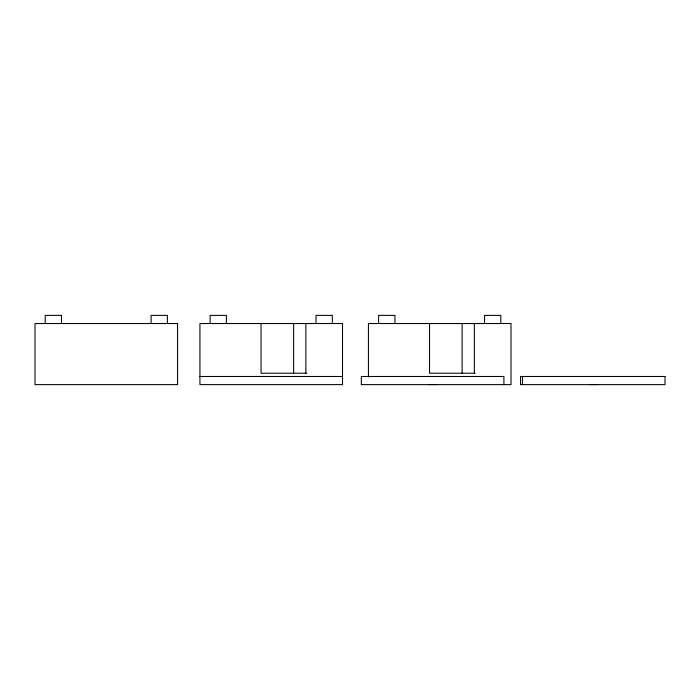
<?xml version="1.0" encoding="UTF-8"?>
<svg xmlns="http://www.w3.org/2000/svg" width="700" height="700" viewBox="0 0 700 700"><rect width="100%" height="100%" fill="white"/><g stroke="black" fill="none" stroke-linecap="round" stroke-linejoin="round"><path stroke-width="1.05" d="M306.661 373.223L261.039 373.223L261.039 323.523M475.16 373.223L429.537 373.223L429.537 323.523M199.938 376.477L342.51 376.477M428.54 384.58L436.686 384.58M589.645 384.58L597.791 384.58M522.428 376.477L522.428 384.624M503.904 384.624L503.904 376.477L361.331 376.477L361.331 384.624L511.009 384.624L511.009 323.523L368.436 323.523L368.436 376.985M500.824 323.523L500.824 315.376L484.531 315.376L484.531 323.523M474.346 323.523L474.346 373.223M462.123 323.523L462.123 373.223M394.914 323.523L394.914 315.376L378.621 315.376L378.621 323.523M332.325 323.523L332.325 315.376L316.033 315.376L316.033 323.523M305.848 323.523L305.848 373.223M293.624 323.523L293.624 373.223M226.415 323.523L226.415 315.376L210.123 315.376L210.123 323.523M167.388 323.523L167.388 315.376L151.095 315.376L151.095 323.523M61.478 323.523L61.478 315.376L45.185 315.376L45.185 323.523M177.572 323.523L35 323.523L35 384.624L177.572 384.624L177.572 323.523M342.51 323.523L199.938 323.523L199.938 384.624L342.51 384.624L342.51 323.523M665 376.477L520.52 376.477L520.52 384.624L665 384.624L665 376.477"/></g></svg>
